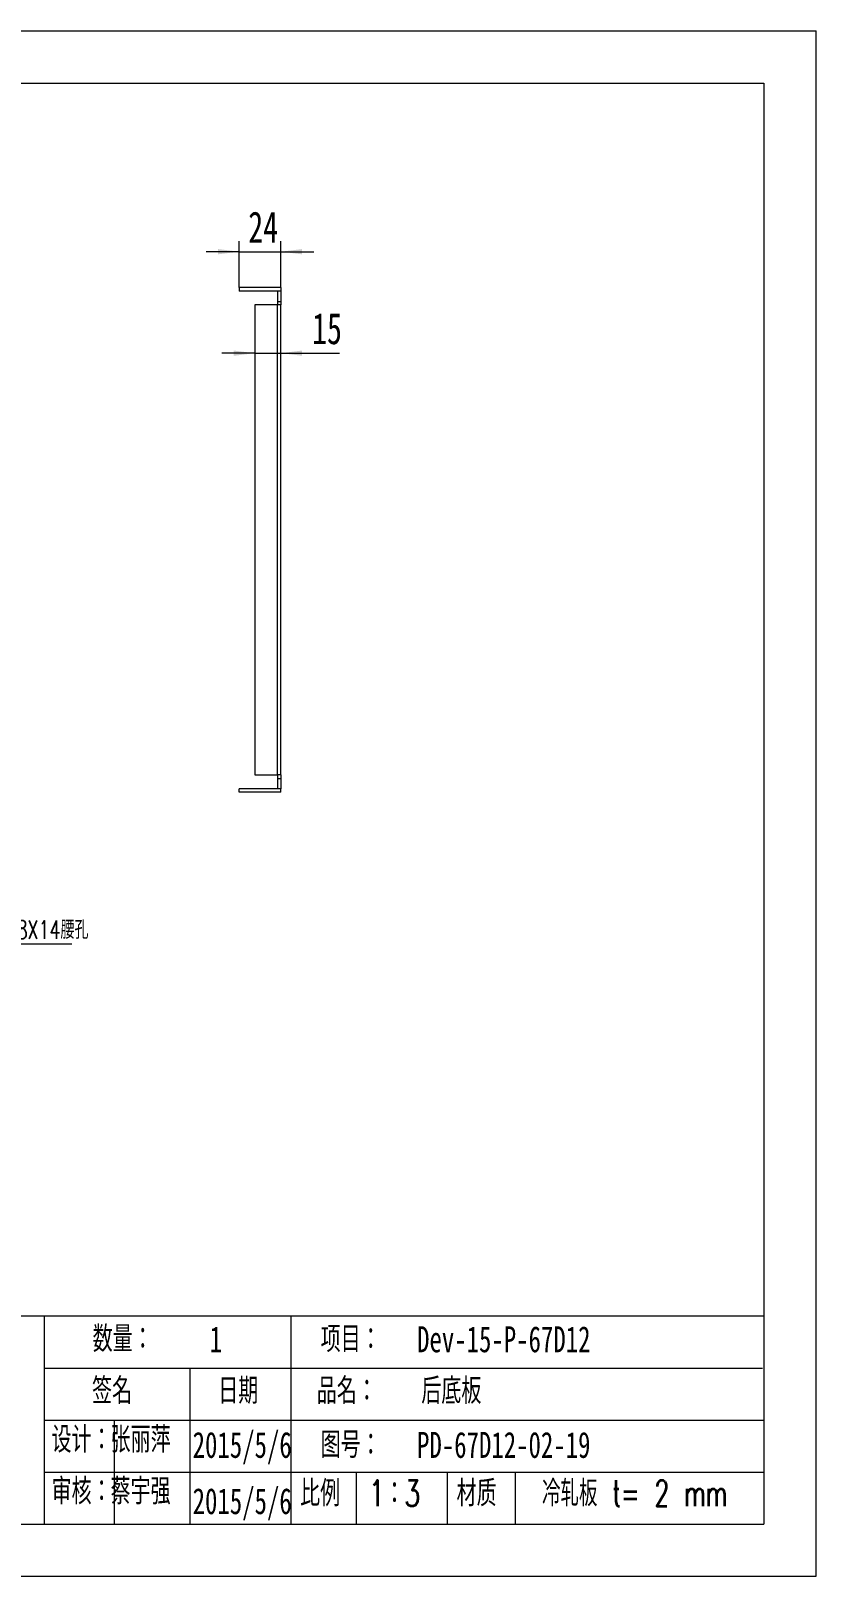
# Model space of a CAD drawing. Header units: millimetres. Extents: x 0 to 840, y 0 to 594.
# Drawn here: x 538 to 840, y 0 to 594 of the extents above; entities that cross this region are included whole.
import ezdxf

# ---------------------------------------------------------------- set-up
doc = ezdxf.new("R2010")
doc.units = ezdxf.units.MM
doc.header["$LTSCALE"] = 2
doc.layers.add('A-TITLEBLOCK', color=7, linetype='Continuous', lineweight=15)
doc.styles.add('SLDTEXTSTYLE0', font='TXT', dxfattribs={"width": 0.7, "bigfont": 'bigfont'})
doc.styles.add('SLDTEXTSTYLE1', font='TXT', dxfattribs={"width": 0.7})
doc.styles.add('SLDTEXTSTYLE2', font='TXT', dxfattribs={"width": 0.6454545454545455, "bigfont": 'bigfont'})
doc.dimstyles.new('SLDDIMSTYLE0', dxfattribs={"dimtxt": 12, "dimasz": 8.16, "dimexe": 0, "dimexo": 0.0625, "dimgap": 3, "dimtad": 2, "dimlfac": 1.5, "dimrnd": 1e-09, "dimzin": 12, "dimdsep": 46, "dimtxsty": 'SLDTEXTSTYLE1', "dimsah": 1, "dimcen": 0.09, "dimadec": 0, "dimazin": 3, "dimtfac": 1, "dimtmove": 0, "dimatfit": 0, "dimfxl": 0, "dimfrac": 2, "dimtolj": 1, "dimtzin": 12, "dimarcsym": 0})

# ---------------------------------------------------------------- blocks, each defined once
blk = doc.blocks.new('_D_16')
at = {"layer": 'A-TITLEBLOCK'}
for p, q in [((618.393149469408, 495.7579303731277), (618.393149469408, 513.552535617477)), ((634.3931494694078, 495.7579303731277), (634.3931494694078, 513.552535617477)), ((618.393149469408, 509.552535617477), (605.6931494694079, 509.552535617477)), ((618.393149469408, 509.552535617477), (634.3931494694078, 509.552535617477)), ((634.3931494694078, 509.552535617477), (647.0931494694079, 509.552535617477))]:
    blk.add_line(p, q, dxfattribs=at)
for points in [[(618.393149469408, 509.552535617477), (610.233149469408, 510.568535617477), (610.233149469408, 508.536535617477)], [(634.3931494694078, 509.552535617477), (642.5531494694078, 508.536535617477), (642.5531494694078, 510.568535617477)]]:
    blk.add_solid(points, dxfattribs=at)
at = {"layer": 'A-TITLEBLOCK', "insert": (621.8687328712936, 525.0213487275712), "char_height": 12, "attachment_point": 1, "style": 'SLDTEXTSTYLE1'}
blk.add_mtext('24', dxfattribs=at)
blk = doc.blocks.new('_D_17')
at = {"layer": 'A-TITLEBLOCK'}
for p, q in [((624.3931494694078, 470.5413927650909), (611.6931494694078, 470.5413927650909)), ((624.3931494694078, 470.5413927650909), (634.3931494694078, 470.5413927650909)), ((634.3931494694078, 470.5413927650909), (656.9470742730538, 470.5413927650909))]:
    blk.add_line(p, q, dxfattribs=at)
for points in [[(624.3931494694078, 470.5413927650909), (616.2331494694079, 471.5573927650909), (616.2331494694079, 469.5253927650909)], [(634.3931494694078, 470.5413927650909), (642.5531494694078, 469.5253927650909), (642.5531494694078, 471.5573927650909)]]:
    blk.add_solid(points, dxfattribs=at)
at = {"layer": 'A-TITLEBLOCK', "insert": (646.413740517024, 486.0102058751852), "char_height": 12, "attachment_point": 1, "style": 'SLDTEXTSTYLE1'}
blk.add_mtext('15', dxfattribs=at)
blk = doc.blocks.new('SW_NOTE_1')
at = {"layer": 'A-TITLEBLOCK', "color": 0}
blk.add_line((31.55905172001117, 0), (0, 0), dxfattribs=at)
at = {"layer": 'A-TITLEBLOCK', "color": 0, "insert": (0.7456560478891205, 9.103820745459624), "char_height": 7, "attachment_point": 1, "style": 'SLDTEXTSTYLE0'}
blk.add_mtext('4-8X14\\M+18D98\\M+18D45', dxfattribs=at)

msp = doc.modelspace()

# ---------------------------------------------------------------- linework, layer by layer
at = {"color": 7, "linetype": 'Continuous', "lineweight": 15}
for p, q in [((634.3931494694075, 495.7579332341508), (618.3931493303301, 495.7579332341508)), ((618.3931493303301, 495.7579332341508), (618.3931493303301, 494.4245971987402)), ((634.3931494694075, 494.4245971987402), (618.3931493303301, 494.4245971987402)), ((633.0598160727443, 494.4245971987402), (633.0598160727443, 490.424599026616)), ((634.3931494694075, 495.7579332341508), (634.3931494694075, 494.4245971987402)), ((634.3931494694075, 494.4245971987402), (634.3931494694075, 490.424599026616)), ((624.3931496929249, 489.0912629912054), (624.3931496929249, 308.4245977550502)), ((633.0598160727443, 489.0912629912054), (624.3931496929249, 489.0912629912054)), ((633.0598160727443, 490.424599026616), (634.3931494694075, 490.424599026616)), ((633.0598160727443, 490.424599026616), (633.0598160727443, 489.0912629912054)), ((633.0598160727443, 308.4245977550502), (633.0598160727443, 489.0912629912054)), ((634.3931494694075, 489.0912629912054), (633.0598160727443, 489.0912629912054)), ((634.3931494694075, 490.424599026616), (634.3931494694075, 489.0912629912054)), ((634.3931494694076, 308.4245977550502), (634.3931494694075, 489.0912629912054)), ((618.3931493303301, 301.7579275121049), (618.3931493303301, 303.0912635475154)), ((634.3931494694075, 303.0912635475154), (618.3931493303301, 303.0912635475154)), ((624.3931496929249, 308.4245977550502), (633.0598160727443, 308.4245977550502)), ((634.3931494694076, 308.4245977550502), (633.0598160727443, 308.4245977550502)), ((633.0598160727443, 308.4245977550502), (633.0598160727443, 307.0912617196396)), ((633.0598160727443, 307.0912617196396), (634.3931494694075, 307.0912617196396)), ((633.0598160727443, 307.0912617196396), (633.0598160727443, 303.0912635475154)), ((634.3931494694075, 308.4245977550502), (634.3931494694075, 307.0912617196396)), ((634.3931494694075, 307.0912617196396), (634.3931494694075, 303.0912635475154)), ((634.3931494694075, 301.7579275121049), (634.3931494694075, 303.0912635475154)), ((634.3931494694075, 301.7579275121049), (618.3931493303301, 301.7579275121049))]:
    msp.add_line(p, q, dxfattribs=at)
at = {"layer": 'A-TITLEBLOCK', "linetype": 'Continuous'}
for p, q in [((0.1576871307064909, 594.429560313279), (840.1576871307066, 594.429560313279)), ((840.1576871307067, 0.4295603132788746), (840.1576871307066, 594.429560313279)), ((50.12681954392262, 574.3505407521128), (820.1268195439228, 574.3505407521128)), ((820.1268195439228, 574.3505407521128), (820.1268195439229, 20.35054075211262)), ((50.12681954392262, 20.35054075211262), (820.1268195439229, 20.35054075211262)), ((0.1576871307066019, 0.4295603132789261), (840.1576871307067, 0.4295603132788746))]:
    msp.add_line(p, q, dxfattribs=at)
at = {"layer": 'A-TITLEBLOCK'}
for p, q in [((820.1056121644862, 100.3505407521126), (445.7054770600498, 100.3505407521126)), ((543.5204747889477, 20.35054075211262), (543.5204747889477, 100.3505407521126)), ((638.1703811191966, 100.3505407521126), (638.1703811191966, 20.35054075211262)), ((543.5204747889477, 80.3505407521126), (819.5421424865334, 80.3505407521126)), ((599.3653406829056, 80.3505407521126), (599.3653406829055, 20.35054075211261)), ((543.5204747889477, 60.35054075211261), (820.0797717156322, 60.35054075211261)), ((570.3081597854409, 60.35054075211261), (570.3081597854408, 20.35054075211261)), ((543.5204747889477, 40.35054075211262), (820.1268195439228, 40.35054075211264)), ((663.4629149691361, 20.35054075211262), (663.4629149691361, 40.35054075211262)), ((698.3870191893476, 20.35054075211262), (698.3870191893476, 40.35054075211262)), ((724.528915129165, 20.35054075211262), (724.528915129165, 40.35054075211262))]:
    msp.add_line(p, q, dxfattribs=at)

# ---------------------------------------------------------------- block references
msp.add_blockref('SW_NOTE_1', (522.429541595925, 243.3106963185944), dxfattribs=at)

# ---------------------------------------------------------------- texts
at = {"layer": 'A-TITLEBLOCK', "char_height": 10, "attachment_point": 1}
for s, insert, style in [('\\M+19094\\M+197CA\\M+18146', (562.0188534038224, 96.60019106322395), 'SLDTEXTSTYLE0'), ('1', (607.0182887957391, 96.47235151708526), 'SLDTEXTSTYLE1'), ('项\\M+196DA\\M+18146', (649.6789216242576, 96.47235128425466), 'SLDTEXTSTYLE0'), ('Dev-15-P-67D12', (686.7524729681528, 96.47235151708536), 'SLDTEXTSTYLE1'), ('签\\M+196BC', (561.7845084929179, 76.62979974405097), 'SLDTEXTSTYLE0'), ('\\M+193FA\\M+18AFA', (610.2843121540828, 76.62979974405097), 'SLDTEXTSTYLE0'), ('\\M+19569\\M+196BC\\M+18146', (648.1863307031641, 76.62979974405104), 'SLDTEXTSTYLE0'), ('\\M+18D40\\M+192EA\\M+194C2', (688.3736627317551, 76.62979997688169), 'SLDTEXTSTYLE0'), ('设计\\M+18146', (546.2149329622923, 57.87864591434212), 'SLDTEXTSTYLE0'), ('张丽\\M+1E4CA', (568.8988096506, 57.87864614717275), 'SLDTEXTSTYLE0'), ('2015/5/6', (600.4618921875449, 55.87864675066979), 'SLDTEXTSTYLE1'), ('图\\M+18D86\\M+18146', (649.6789216242576, 55.87864651783915), 'SLDTEXTSTYLE0'), ('PD-67D12-02-19', (686.73858508592, 55.87864675066979), 'SLDTEXTSTYLE1'), ('审\\M+18A6A\\M+18146', (546.2149329622922, 38.01104746107991), 'SLDTEXTSTYLE0'), ('\\M+1E4EF\\M+18946强', (568.8988096506, 38.01104769391056), 'SLDTEXTSTYLE0'), ('\\M+194E4\\M+197E1', (641.7818793149172, 37.2527138637477), 'SLDTEXTSTYLE0'), ('1\\M+181463', (668.2240946350395, 37.25271409657825), 'SLDTEXTSTYLE0'), ('\\M+18DDE质', (701.9273709215964, 37.25271386374769), 'SLDTEXTSTYLE0'), ('\\M+197E2轧\\M+194C2 t= 2 mm', (734.7862083364996, 37.25271386374759), 'SLDTEXTSTYLE2'), ('2015/5/6', (600.461892187545, 34.25271453616262), 'SLDTEXTSTYLE1')]:
    msp.add_mtext(s, dxfattribs=dict(at, insert=insert, style=style))

# ---------------------------------------------------------------- dimensions: what is measured, and where the dimension line sits
at = {"layer": 'A-TITLEBLOCK'}
for base, p1, picture, middle in [((634.3931494694078, 509.5525356174849), (618.393149469408, 495.7579303731277), '_D_16', (627.135399749303, 509.5525356174849)), ((634.3931494694078, 470.5413927650991), (624.3931494694078, 489.0912637064611), '_D_17', (651.680407395034, 470.5413927650991))]:
    dim = msp.add_linear_dim(base=base, p1=p1, p2=(634.3931494694078, 495.7579303731277), dimstyle='SLDDIMSTYLE0', dxfattribs=at)
    dim.commit()
    dim.dimension.update_dxf_attribs({"geometry": picture, "text_midpoint": middle, "dimtype": 160})

doc.saveas('drawing.dxf')
